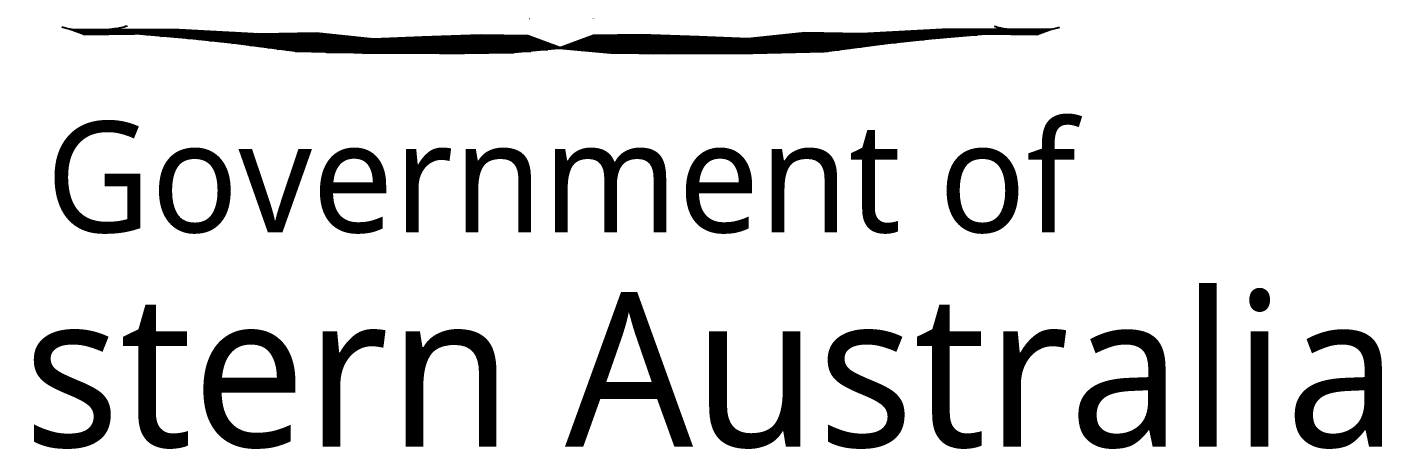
# Model space of a CAD drawing. Extents: x 0 to 752, y 0 to 297.
# Drawn here: x 360.49 to 371.48, y 69.71 to 73.13 of the extents above; entities that cross this region are included whole.
import ezdxf
from ezdxf.enums import TextEntityAlignment as Align

# ---------------------------------------------------------------- set-up
doc = ezdxf.new("R2010")
doc.units = 0
doc.layers.get('0').update_dxf_attribs({"linetype": 'CONTINUOUS'})
for name, color, linetype in [('T35', 3, 'CONTINUOUS'), ('TBLK07', 4, 'CONTINUOUS'), ('TBLK18', 4, 'CONTINUOUS'), ('TBLK25', 1, 'CONTINUOUS'), ('TBLK35', 3, 'CONTINUOUS'), ('TBLK50', 7, 'CONTINUOUS')]:
    doc.layers.add(name, color=color, linetype=linetype)
doc.styles.add('ISO', font='iso3098b.shx')
doc.styles.add('logonorm', font='trebuc.ttf', dxfattribs={"width": 1.02, "height": 0.2})

# ---------------------------------------------------------------- blocks, each defined once
blk = doc.blocks.new('*X31')
at = {"color": 0, "linetype": 'Continuous'}
for p, q in [((303.6, 62), (336.4, 62)), ((306.5, 61), (337.9, 61)), ((309.3, 60), (339.3, 60)), ((312.1, 59), (340.7, 59)), ((315, 58), (342.1, 58)), ((317.8, 57), (343.5, 57)), ((320.6, 56), (344.9, 56)), ((323.5, 55), (346.4, 55)), ((326.3, 54), (347.8, 54)), ((329.1, 53), (349.2, 53)), ((332, 52), (350.6, 52)), ((436, 52), (457.9, 52)), ((437.5, 53), (461, 53)), ((439, 54), (464.1, 54)), ((440.5, 55), (467.1, 55)), ((442, 56), (470.2, 56)), ((443.5, 57), (473.3, 57)), ((445, 58), (476.4, 58)), ((446.5, 59), (479.5, 59)), ((448, 60), (482.6, 60)), ((449.5, 61), (463.2, 61)), ((334.8, 51), (352, 51)), ((337.6, 50), (353.4, 50)), ((340.5, 49), (354.9, 49)), ((343.3, 48), (356.3, 48)), ((346.1, 47), (357.7, 47)), ((349, 46), (359.1, 46)), ((351.8, 45), (360.5, 45)), ((354.6, 44), (361.9, 44)), ((357.5, 43), (363.4, 43)), ((360.3, 42), (364.8, 42)), ((421, 42), (427, 42)), ((422.5, 43), (430.1, 43)), ((424, 44), (433.2, 44)), ((425.5, 45), (436.3, 45)), ((427, 46), (439.4, 46)), ((428.5, 47), (442.4, 47)), ((430, 48), (445.5, 48)), ((431.5, 49), (448.6, 49)), ((433, 50), (451.7, 50)), ((434.5, 51), (454.8, 51)), ((20.5, 35), (21.2, 35)), ((23.1, 34), (91.5, 34)), ((25.7, 33), (116, 33)), ((28.3, 32), (131.2, 32)), ((30.8, 31), (146.5, 31)), ((363.1, 41), (366.2, 41)), ((366, 40), (367.6, 40)), ((368.8, 39), (369, 39)), ((416.5, 39), (417.8, 39)), ((418, 40), (420.8, 40)), ((419.5, 41), (423.9, 41)), ((78.8, 30), (161.7, 30)), ((89.1, 29), (214.4, 29)), ((99.3, 28), (223, 28)), ((109.6, 27), (231.6, 27)), ((118.1, 26), (240.2, 26)), ((126.4, 25), (248.8, 25)), ((134.6, 24), (372, 24)), ((142.9, 23), (374.6, 23)), ((150, 22), (377.2, 22)), ((156.8, 21), (379.8, 21)), ((256.5, 25), (369.4, 25)), ((294.6, 26), (361.3, 26)), ((405.3, 21), (693.5, 21)), ((408.1, 22), (517.9, 22)), ((410.9, 23), (499.1, 23)), ((413.7, 24), (478.7, 24)), ((416.5, 25), (458.2, 25)), ((543.4, 22), (707.5, 22)), ((554.6, 23), (757.4, 23)), ((565.7, 24), (616.7, 24)), ((576.8, 25), (578.3, 25)), ((622.3, 24), (760.2, 24)), ((647.6, 25), (763, 25)), ((672.9, 26), (709.1, 26)), ((732.2, 22), (754.6, 22)), ((163.7, 20), (382.4, 20)), ((170.6, 19), (385, 19)), ((177.4, 18), (387.6, 18)), ((184.3, 17), (390.2, 17)), ((191.1, 16), (391.2, 16)), ((214.8, 15), (382.4, 15)), ((241.8, 14), (369.4, 14)), ((300.4, 13), (356.4, 13)), ((392.8, 16), (636.6, 16)), ((394, 17), (646.3, 17)), ((396.8, 18), (656.8, 18)), ((399.2, 15), (628.2, 15)), ((399.6, 19), (667.3, 19)), ((402.4, 20), (679.5, 20)), ((408.9, 14), (619.8, 14)), ((418.6, 13), (611.5, 13)), ((428.3, 12), (603.1, 12)), ((462.6, 11), (594.7, 11))]:
    blk.add_line(p, q, dxfattribs=at)
blk = doc.blocks.new('State Logo')
at = {"layer": 'TBLK07', "linetype": 'Continuous'}
for points in [[(-6.983, -2.045, -0.039687), (-7.186, -2.09, -0.019585), (-7.35, -2.107, -0.012227), (-7.614, -2.117, -0.037503), (-7.875, -2.101, -0.05667), (-8.043, -2.059, -0.067143)], [(7.071, -2.045, 0.039687), (7.274, -2.09, 0.019585), (7.438, -2.107, 0.012227), (7.702, -2.117, 0.037503), (7.963, -2.101, 0.05667), (8.131, -2.059, 0.067143)], [(-6.983, -2.045, -0.039687), (-7.186, -2.09, -0.019585), (-7.35, -2.107, -0.012227), (-7.614, -2.117, -0.037503), (-7.875, -2.101, -0.05667), (-8.043, -2.059, -0.067143)]]:
    blk.add_lwpolyline(points, format="xyb", dxfattribs=at)
for points in [[(-7.909, -2.096), (-6.138, -2.098), (-4.832, -2.167), (-3.912, -2.155), (-2.991, -2.25), (-2.2, -2.218), (-1.259, -2.185), (-0.489, -2.196), (0.07, -2.403), (-0.763, -2.478), (-1.683, -2.49), (-3.074, -2.486), (-4.229, -2.458), (-5.258, -2.322), (-5.965, -2.246), (-6.843, -2.171), (-7.677, -2.182)], [(7.997, -2.096), (6.226, -2.098), (4.92, -2.167), (4, -2.155), (3.079, -2.25), (2.288, -2.218), (1.347, -2.185), (0.577, -2.196), (0.018, -2.403), (0.851, -2.478), (1.771, -2.49), (3.162, -2.486), (4.317, -2.458), (5.346, -2.322), (6.053, -2.246), (6.931, -2.171), (7.765, -2.182)]]:
    blk.add_lwpolyline(points, close=True, dxfattribs=at)
at = {"layer": 'TBLK07', "linetype": 'Continuous', "xscale": 0.02139268110938849, "yscale": 0.02139268110938849, "zscale": 0.02139268110938849, "rotation": 0.7441666666577991}
blk.add_blockref('*X31', (-8.338, -2.851), dxfattribs=at)
at = {"layer": 'T35', "color": 4, "style": 'logonorm'}
blk.add_text('Government of', height=1.79986, dxfattribs=at).set_placement((0.047, -4.44), align=Align.MIDDLE)
at = {"layer": 'T35', "color": 1, "style": 'logonorm'}
blk.add_text('Western Australia', height=2.49981, dxfattribs=at).set_placement((0.047, -7.56), align=Align.MIDDLE)
blk = doc.blocks.new('title block')
at = {"layer": 'TBLK18', "xscale": 0.5000004146344864, "yscale": 0.5000004146344864, "zscale": 0.5000004146344864}
blk.add_blockref('State Logo', (364.797, 74.162), dxfattribs=at)
at = {"layer": 'TBLK18', "style": 'ISO'}
blk.add_attdef('MR_DIRECTORATE', text='', height=1.5, dxfattribs=at).set_placement((381.5, 67.119), align=Align.CENTER)
for tag, p in [('STREET_NAME', (355.514, 61.1)), ('SUBURB_POSTCODE', (388.488, 61.1)), ('TELEPHONE_NO.', (368.306, 58.836)), ('FAX_NO.', (393.555, 58.836))]:
    blk.add_attdef(tag, p, '', height=1.5, dxfattribs=at)
at = {"layer": 'TBLK25', "style": 'ISO'}
for tag, height, p in [('MR_BRANCH', 2, (381.5, 64.199)), ('ROAD_SECTION', 1.75, (384.5, 29.162)), ('SLK', 1.75, (384.5, 26.108)), ('CHAINAGE', 1.75, (384.5, 19.205))]:
    blk.add_attdef(tag, text='', height=height, dxfattribs=at).set_placement(p, align=Align.CENTER)
for tag, p, height in [('FILE_NUMBER', (371.773, 53.237), 2.5), ('DESIGNED_/_DRAWN', (371.773, 48.487), 2), ('VERIFIED', (371.773, 43.487), 2), ('APPROVED', (371.773, 38.487), 2), ('LOCAL_AUTHORITY', (370.48, 16.733), 1.25)]:
    blk.add_attdef(tag, p, '', height=height, dxfattribs=at)
at = {"layer": 'TBLK35', "style": 'ISO', "width": 0.9}
for tag, p in [('ROAD_PROJECT&NUMBER', (384.5, 32.231)), ('DRAWING_DESCRIPTION', (384.5, 22.288))]:
    blk.add_attdef(tag, text='', height=2.5, dxfattribs=at).set_placement(p, align=Align.CENTER)
at = {"layer": 'TBLK50', "style": 'ISO'}
blk.add_attdef('DRG_NUMBER', (356.803, 6.021), '', height=5, dxfattribs=at)

msp = doc.modelspace()

# ---------------------------------------------------------------- block references
at = {"color": 1}
msp.add_blockref('title block', (0, 0), dxfattribs=at)

doc.saveas('drawing.dxf')
